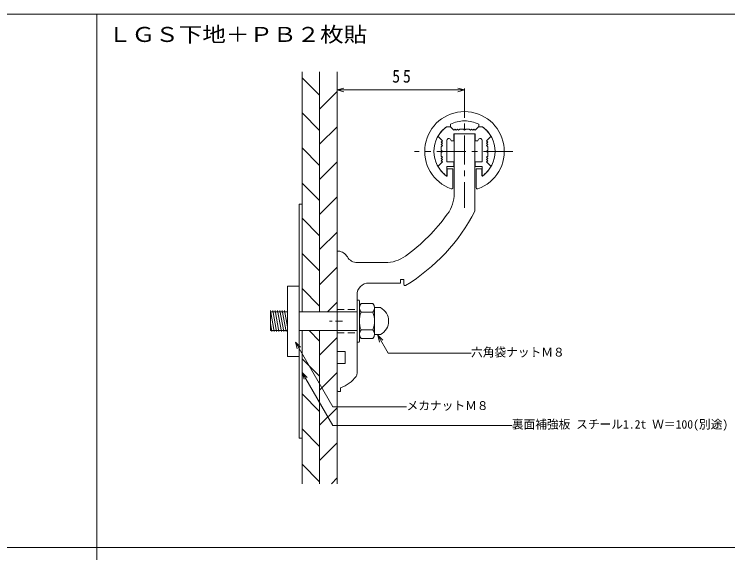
# Model space of a CAD drawing. Units: millimetres, scale not verified. Extents: x -3793 to 1974, y -1367 to 1367.
# Drawn here: x -1035 to 184, y 447 to 1367 of the extents above; entities that cross this region are included whole.
import ezdxf
from ezdxf.enums import TextEntityAlignment as Align

# ---------------------------------------------------------------- set-up
doc = ezdxf.new("R2010")
doc.units = ezdxf.units.MM
doc.header["$LTSCALE"] = 10
doc.linetypes.add('CHAIN1', pattern=[8, 5, -1, 1, -1])
doc.linetypes.add('DASHED1', pattern=[1.8, 1.2, -0.6])
doc.layers.add('0-F_外枠', color=7, linetype='Continuous', lineweight=18)
doc.styles.add('ＭＳ ゴシック', font='')
doc.styles.get('ＭＳ ゴシック').set_extended_font_data('MS Gothic')

msp = doc.modelspace()

# ---------------------------------------------------------------- linework, layer by layer
at = {"layer": '0-F_外枠'}
for p, q in [((-894, -455), (-894, 1367)), ((-543.29, 858.63), (-543.29, 1268.6)), ((-513.29, 858.63), (-513.29, 1268.6)), ((-483.29, 565.22), (-483.29, 1268.6)), ((-513.29, 1228.64), (-543.29, 1258.64)), ((-513.29, 1205), (-483.29, 1235)), ((-513.29, 1168.64), (-543.29, 1198.64)), ((-513.29, 1145), (-483.29, 1175)), ((-296.42, 1174.98), (-289.89, 1174.98)), ((-289.69, 1174.78), (-296.35, 1174.78)), ((-289.89, 1174.98), (-289.89, 1179.03)), ((-283.69, 1168.78), (-289.69, 1174.78)), ((-283.69, 1168.78), (-281.69, 1170.78)), ((-279.69, 1168.78), (-281.69, 1170.78)), ((-277.69, 1170.78), (-279.69, 1168.78)), ((-275.69, 1168.78), (-277.69, 1170.78)), ((-273.69, 1170.78), (-275.69, 1168.78)), ((-267.69, 1170.78), (-273.69, 1170.78)), ((-267.69, 1170.78), (-265.69, 1168.78)), ((-263.69, 1170.78), (-265.69, 1168.78)), ((-263.69, 1170.78), (-257.69, 1170.78)), ((-253.69, 1170.78), (-251.69, 1168.78)), ((-251.69, 1168.78), (-249.69, 1170.78)), ((-247.69, 1168.78), (-249.69, 1170.78)), ((-247.69, 1168.78), (-241.69, 1174.78)), ((-241.69, 1174.78), (-235.03, 1174.78)), ((-241.49, 1174.98), (-241.49, 1179.03)), ((-234.97, 1174.98), (-241.49, 1174.98)), ((-283.69, 1162.78), (-265.69, 1162.78)), ((-283.69, 1151.58), (-283.69, 1162.78)), ((-283.29, 1162.74), (-248.09, 1162.74)), ((-283.29, 1162.74), (-283.29, 1061.05)), ((-247.69, 1162.78), (-265.69, 1162.78)), ((-248.09, 1162.74), (-248.09, 1030.62)), ((-247.69, 1151.58), (-247.69, 1162.78)), ((-228.09, 1150.78), (-220.67, 1158.21)), ((-220.67, 1158.21), (-220.45, 1158.42)), ((-295.69, 1114.78), (-295.69, 1151.53)), ((-284.49, 1150.78), (-287.69, 1150.78)), ((-246.89, 1150.78), (-243.69, 1150.78)), ((-228.09, 1150.78), (-226.09, 1148.78)), ((-226.09, 1148.78), (-228.09, 1146.78)), ((-228.09, 1146.78), (-226.09, 1144.78)), ((-513.29, 1108.64), (-543.29, 1138.64)), ((-303.29, 1142.78), (-305.29, 1140.78)), ((-305.29, 1134.78), (-305.29, 1140.78)), ((-305.29, 1134.78), (-303.29, 1132.78)), ((-226.09, 1144.78), (-228.09, 1142.78)), ((-228.09, 1142.78), (-226.09, 1140.78)), ((-226.09, 1134.78), (-228.09, 1132.78)), ((-226.09, 1134.78), (-226.09, 1140.78)), ((-305.29, 1130.78), (-303.29, 1132.78)), ((-305.29, 1130.78), (-305.29, 1124.78)), ((-303.29, 1122.78), (-305.29, 1124.78)), ((-226.09, 1130.78), (-228.09, 1132.78)), ((-228.09, 1122.78), (-226.09, 1124.78)), ((-226.09, 1120.78), (-228.09, 1122.78)), ((-226.09, 1130.78), (-226.09, 1124.78)), ((-513.29, 1085), (-483.29, 1115)), ((-283.69, 1114.78), (-295.69, 1114.78)), ((-247.69, 1114.78), (-247.69, 1106.78)), ((-228.09, 1118.78), (-226.09, 1120.78)), ((-226.09, 1116.78), (-228.09, 1118.78)), ((-228.09, 1114.78), (-226.09, 1116.78)), ((-228.09, 1114.78), (-220.86, 1107.55)), ((-295.69, 1106.78), (-295.69, 1091.09)), ((-295.49, 1102.78), (-295.49, 1091.09)), ((-285.69, 1102.78), (-295.49, 1102.78)), ((-285.69, 1070.56), (-285.69, 1102.78)), ((-247.69, 1106.78), (-235.69, 1106.78)), ((-245.69, 1070.56), (-245.69, 1102.78)), ((-245.69, 1102.78), (-235.89, 1102.78)), ((-235.89, 1102.78), (-235.89, 1091.09)), ((-235.69, 1106.78), (-235.69, 1091.09)), ((-220.86, 1107.55), (-220.54, 1107.23)), ((-220.54, 1107.23), (-220.45, 1107.14)), ((-513.29, 1048.64), (-543.29, 1078.64)), ((-513.29, 1025), (-483.29, 1055)), ((-548.09, 1042.74), (-548.09, 642.74)), ((-548.09, 1042.74), (-543.29, 1042.74)), ((-513.29, 988.64), (-543.29, 1018.64)), ((-513.29, 965), (-483.29, 995)), ((-513.29, 928.64), (-543.29, 958.64)), ((-483.29, 960.63), (-483.29, 790.74)), ((-448.71, 942.74), (-401.61, 942.74)), ((-513.29, 905), (-483.29, 935)), ((-429.29, 907.94), (-375.29, 907.94)), ((-375.29, 913.94), (-369.29, 913.94)), ((-375.29, 907.94), (-375.29, 913.94)), ((-369.29, 913.94), (-369.29, 905.48)), ((-513.29, 868.64), (-543.29, 898.64)), ((-449.29, 887.94), (-449.29, 753.36)), ((-446.54, 878.76), (-449.29, 878.76)), ((-445.34, 807.92), (-445.34, 877.56)), ((-499.66, 858.63), (-483.29, 875)), ((-422.24, 872.98), (-442.44, 872.98)), ((-419.34, 865.95), (-409.22, 865.95)), ((-419.34, 820.44), (-419.34, 865.47)), ((-422.24, 857.97), (-442.44, 857.97)), ((-543.29, 565.22), (-543.29, 826.63)), ((-513.29, 808.64), (-531.29, 826.63)), ((-513.29, 565.22), (-513.29, 826.63)), ((-422.24, 827.95), (-442.44, 827.95)), ((-419.34, 819.95), (-409.22, 819.95)), ((-513.29, 785), (-483.29, 815)), ((-446.54, 806.72), (-449.29, 806.72)), ((-422.24, 812.93), (-442.44, 812.93)), ((-513.29, 748.64), (-543.29, 778.64)), ((-469.29, 770.74), (-483.29, 770.74)), ((-483.29, 724.74), (-483.29, 770.74)), ((-513.29, 725), (-483.29, 755)), ((-481.29, 722.74), (-477.29, 722.74)), ((-477.29, 722.74), (-477.29, 728.74)), ((-513.29, 688.64), (-543.29, 718.64)), ((-513.29, 665), (-483.29, 695)), ((-513.29, 628.64), (-543.29, 658.64)), ((-548.09, 642.74), (-543.29, 642.74)), ((-513.29, 605), (-483.29, 635)), ((-513.29, 568.64), (-543.29, 598.64)), ((-493.08, 565.22), (-483.29, 575)), ((1273.23, 456), (-1974, 456))]:
    msp.add_line(p, q, dxfattribs=at)
at = {"layer": '0-F_外枠', "color": 3, "lineweight": 9}
for p, q in [((-483.29, 1237.72), (-471.7, 1240.82)), ((-483.29, 1237.72), (-265.69, 1237.72)), ((-483.29, 1237.72), (-471.7, 1234.61)), ((-265.69, 1237.72), (-277.28, 1240.82)), ((-265.69, 1237.72), (-277.28, 1234.61)), ((-568.09, 842.74), (-568.09, 902.74)), ((-568.09, 902.74), (-548.09, 902.74)), ((-548.09, 842.74), (-548.09, 902.74)), ((-596.92, 860.75), (-590.61, 824.96)), ((-592.92, 860.75), (-586.61, 824.96)), ((-588.92, 860.75), (-582.61, 824.96)), ((-584.92, 860.75), (-578.61, 824.96)), ((-580.92, 860.75), (-574.61, 824.96)), ((-576.92, 860.75), (-570.61, 824.96)), ((-572.92, 860.75), (-568.09, 833.37)), ((-449.29, 858.63), (-548.09, 858.63)), ((-568.09, 782.74), (-568.09, 842.74)), ((-548.09, 842.74), (-548.09, 782.74)), ((-597.16, 839.43), (-594.61, 824.96)), ((-568.09, 826.63), (-597.16, 826.63)), ((-449.29, 826.63), (-548.09, 826.63)), ((-413.84, 818.7), (-410.74, 807.11)), ((-413.84, 818.7), (-405.36, 810.22)), ((-396.1, 787.97), (-413.84, 818.7)), ((-554.47, 806.98), (-551.36, 795.39)), ((-554.47, 806.98), (-545.98, 798.5)), ((-490.81, 696.71), (-554.47, 806.98)), ((-568.09, 782.74), (-548.09, 782.74)), ((-396.1, 787.97), (-254.53, 787.97)), ((-542.9, 755.33), (-534.41, 746.85)), ((-542.9, 755.33), (-539.79, 743.74)), ((-490.67, 664.87), (-542.9, 755.33)), ((-490.81, 696.71), (-364.63, 696.71)), ((-490.67, 664.87), (-184.87, 664.87))]:
    msp.add_line(p, q, dxfattribs=at)
at = {"layer": '0-F_外枠', "color": 5, "linetype": 'CHAIN1'}
for p, q in [((-265.69, 1240.2), (-265.69, 1036.34)), ((-183.24, 1132.78), (-350.95, 1132.78))]:
    msp.add_line(p, q, dxfattribs=at)
at = {"layer": '0-F_外枠', "color": 5, "linetype": 'DASHED1'}
for p, q in [((-483.29, 862.74), (-449.29, 862.74)), ((-473.95, 842.74), (-496.16, 842.74)), ((-483.29, 822.74), (-449.29, 822.74))]:
    msp.add_line(p, q, dxfattribs=at)
at = {"layer": '0-F_外枠'}
msp.add_lwpolyline([(-1974, -1366.99), (1973.99, -1366.99), (1973.99, 1367), (-1974, 1367)], close=True, dxfattribs=at)
for points in [[(-257.69, 1170.78), (-255.69, 1168.78), (-253.69, 1170.78)], [(-303.29, 1150.78), (-310.72, 1158.21), (-310.93, 1158.42)], [(-303.29, 1150.78), (-305.29, 1148.78), (-303.29, 1146.78), (-305.29, 1144.78), (-303.29, 1142.78)], [(-247.69, 1114.78), (-235.69, 1114.78), (-235.69, 1151.53)], [(-303.29, 1114.78), (-305.29, 1116.78), (-303.29, 1118.78), (-305.29, 1120.78), (-303.29, 1122.78)], [(-303.29, 1114.78), (-310.52, 1107.55), (-310.85, 1107.23), (-310.93, 1107.14)], [(-283.69, 1114.78), (-283.69, 1106.78), (-295.69, 1106.78)], [(-469.29, 770.74), (-469.29, 790.74), (-483.29, 790.74)]]:
    msp.add_lwpolyline(points, dxfattribs=at)
at = {"layer": '0-F_外枠', "color": 3, "lineweight": 9}
msp.add_lwpolyline([(-568.09, 858.63), (-597.16, 858.63), (-597.16, 826.63)], dxfattribs=at)
at = {"layer": '0-F_外枠'}
for centre, radius, start, end in [((-265.69, 1132.78), 68, 90, 250.52878), ((-265.69, 1132.78), 68, 289.47122, 90), ((-265.69, 1132.78), 52.2, 90, 117.61975), ((-265.69, 1132.78), 52.2, 62.38025, 90), ((-265.69, 1132.78), 52.2, 126.05727, 233.90348), ((-265.69, 1132.78), 52, 126.12893, 150.41967), ((-265.69, 1132.78), 52, 29.58033, 53.87107), ((-265.69, 1132.78), 52.2, 306.09652, 53.94273), ((-292.09, 1151.16), 3.62, 5.45262, 173.80057), ((-295.49, 1151.53), 0.2, 173.80057, 180), ((-287.69, 1151.58), 0.8, 185.45262, 270), ((-284.49, 1151.58), 0.8, 270, 0), ((-246.89, 1151.58), 0.8, 180, 270), ((-243.69, 1151.58), 0.8, 270, 354.54738), ((-239.29, 1151.16), 3.62, 6.19943, 174.54738), ((-235.89, 1151.53), 0.2, 0, 6.19943), ((-265.69, 1132.78), 52, 209.54242, 233.90348), ((-265.69, 1132.78), 52, 306.09652, 330.45758), ((-296.09, 1091.09), 0.6, 233.90348, 0), ((-296.09, 1091.09), 0.4, 233.90348, 0), ((-235.29, 1091.09), 0.6, 180, 306.09652), ((-235.29, 1091.09), 0.4, 180, 306.09652), ((-343.29, 1061.05), 60, 324.1193, 0), ((-287.69, 1070.56), 2, 250.52878, 0), ((-243.69, 1070.56), 2, 180, 289.47122), ((-553.95, 1213.43), 320, 305.8693, 324.1193), ((-532.57, 1177.15), 320, 301.31489, 332.74695), ((-481.3, 960.63), 2, 83.62063, 180), ((-483.29, 942.74), 20, 28.97316, 83.62063), ((-448.66, 962.74), 20, 211.03739, 269.86404), ((-401.61, 1002.74), 60, 270, 305.8693), ((-429.29, 887.94), 20, 90, 180), ((-367.29, 905.48), 2, 180, 301.31489), ((-446.54, 877.56), 1.2, 0, 90), ((-434.18, 865.47), 11.16, 137.75012, 222.24661), ((-430.51, 865.47), 11.16, 317.7534, 42.24988), ((-421.34, 842.95), 26, 297.79779, 62.20712), ((-405.04, 842.96), 40.31, 158.1344, 201.8656), ((-459.65, 842.96), 40.31, 338.1344, 21.8656), ((-434.18, 820.44), 11.16, 137.7534, 222.24988), ((-430.51, 820.44), 11.16, 317.75012, 42.24661), ((-446.54, 807.92), 1.2, 270, 0), ((-498.73, 784.78), 60, 290.93095, 322.82735), ((-457.29, 753.36), 8, 322.82735, 0), ((-481.29, 724.74), 2, 180, 270)]:
    msp.add_arc(centre, radius, start, end, dxfattribs=at)

# ---------------------------------------------------------------- texts
at = {"layer": '0-F_外枠', "color": 2, "style": 'ＭＳ ゴシック', "width": 1.15}
msp.add_text('ＬＧＳ下地＋ＰＢ２枚貼', height=25.66, dxfattribs=at).set_placement((-874.62, 1312.02), align=Align.BOTTOM_LEFT)
at = {"layer": '0-F_外枠', "color": 2, "style": 'ＭＳ ゴシック'}
for s, p in [('六角袋ナットＭ８', (-254.53, 777.97)), ('メカナットＭ８', (-364.63, 686.71)), ('裏面補強板 スチール1.2t Ｗ＝100(別途)', (-184.87, 654.87))]:
    msp.add_text(s, height=14.66, dxfattribs=at).set_placement(p, align=Align.BOTTOM_LEFT)
at = {"layer": '0-F_外枠', "color": 2, "insert": (-389.21, 1249.89), "char_height": 21.99, "attachment_point": 7, "style": 'ＭＳ ゴシック'}
msp.add_mtext('\\T1.36;\\W0.9;55', dxfattribs=at)

doc.saveas('drawing.dxf')
